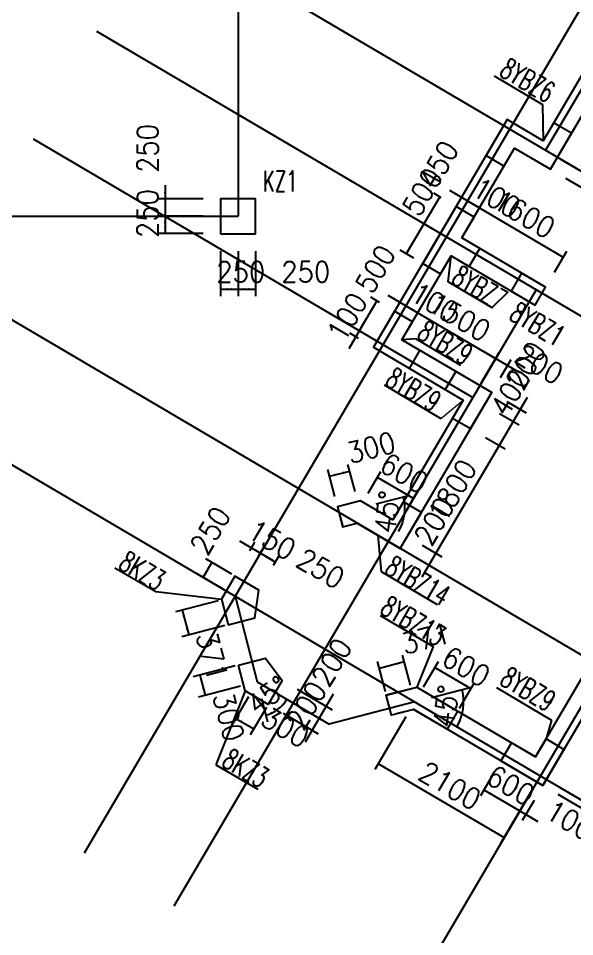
# Model space of a CAD drawing. Extents: x 387171 to 699106, y 11966 to 245688.
# Drawn here: x 582095 to 590106, y 122921 to 136137 of the extents above; entities that cross this region are included whole.
import ezdxf

# ---------------------------------------------------------------- set-up
doc = ezdxf.new("R2010")
doc.units = 0
doc.header["$LTSCALE"] = 100
doc.header["$MEASUREMENT"] = 0
for name, color, linetype in [('b边缘构件', 235, 'Continuous'), ('COLU', 7, 'Continuous'), ('colu-主楼', 7, 'Continuous'), ('DIM', 3, 'Continuous'), ('DOTE', 253, 'Continuous'), ('NUM', 7, 'Continuous'), ('wall-主楼', 2, 'Continuous'), ('Y阴影', 254, 'Continuous'), ('小尺寸', 4, 'Continuous'), ('网格', 253, 'Continuous'), ('边缘构件标注', 1, 'Continuous')]:
    doc.layers.add(name, color=color, linetype=linetype)
doc.layers.add('REIN', color=6, linetype='Continuous', lineweight=18)
doc.layers.add('配箍校核', color=2, linetype='ByLayer', lineweight=18)
doc.styles.get("Standard").update_dxf_attribs({"font": 'standard'})
doc.dimstyles.get("Standard").update_dxf_attribs({"dimtxt": 300, "dimasz": 100, "dimexe": 100, "dimexo": 250, "dimgap": 100, "dimtad": 0, "dimtoh": 1, "dimdec": 0, "dimdsep": 46, "dimcen": 0.09, "dimclrt": 7, "dimadec": 0, "dimazin": 0, "dimtfac": 1, "dimtdec": 4, "dimtofl": 0, "dimtmove": 0, "dimatfit": 3, "dimfxl": 1, "dimtolj": 1, "dimtzin": 0, "dimarcsym": 0})

# ---------------------------------------------------------------- blocks, each defined once
blk = doc.blocks.new('*D4179')
at = {"layer": '小尺寸', "color": 0, "linetype": 'ByBlock', "lineweight": -2}
for p, q in [((589902, 134112), (590792, 133589)), ((589973, 133838), (590690, 133417)), ((590807, 133812), (590503, 133295))]:
    blk.add_line(p, q, dxfattribs=at)
for points in [[(590706, 133640), (590742, 133734), (590771, 133717)], [(590604, 133467), (590568, 133373), (590539, 133390)]]:
    blk.add_solid(points, dxfattribs=at)
at = {"layer": '小尺寸', "color": 7, "linetype": 'Continuous', "lineweight": -2, "insert": (590684, 134097), "char_height": 300, "width": 566.67, "attachment_point": 5, "rotation": 59.5454}
blk.add_mtext('200', dxfattribs=at)
blk = doc.blocks.new('*D129')
at = {"layer": '小尺寸', "color": 0, "linetype": 'ByBlock', "lineweight": -2}
for p, q in [((588184, 133556), (588077, 133619)), ((588163, 133569), (587935, 133181)), ((588042, 133118), (587849, 133231))]:
    blk.add_line(p, q, dxfattribs=at)
for points in [[(588163, 133569), (588127, 133474), (588098, 133491)], [(587935, 133181), (587971, 133275), (588000, 133259)]]:
    blk.add_solid(points, dxfattribs=at)
at = {"layer": '小尺寸', "color": 7, "linetype": 'Continuous', "lineweight": -2, "insert": (588144, 134030), "char_height": 300, "width": 576.67, "attachment_point": 5, "rotation": 59.5454}
blk.add_mtext('450', dxfattribs=at)
blk = doc.blocks.new('*D1031')
at = {"layer": '小尺寸', "color": 0, "linetype": 'ByBlock', "lineweight": -2}
for p, q in [((588304, 133662), (588735, 133409)), ((588526, 133645), (588527, 133647)), ((588612, 133594), (588613, 133596))]:
    blk.add_line(p, q, dxfattribs=at)
for points in [[(588476, 133561), (588382, 133597), (588398, 133626)], [(588562, 133510), (588657, 133474), (588640, 133445)]]:
    blk.add_solid(points, dxfattribs=at)
at = {"layer": '小尺寸', "color": 7, "linetype": 'Continuous', "lineweight": -2, "insert": (588981, 133554), "char_height": 300, "width": 476.67, "attachment_point": 5, "rotation": 329.5454}
blk.add_mtext('100', dxfattribs=at)
blk = doc.blocks.new('*D1220')
at = {"layer": '小尺寸', "color": 0, "linetype": 'ByBlock', "lineweight": -2}
for p, q in [((588562, 133510), (589942, 132699)), ((588612, 133594), (588613, 133596)), ((589814, 132482), (589992, 132785))]:
    blk.add_line(p, q, dxfattribs=at)
for points in [[(588562, 133510), (588657, 133474), (588640, 133445)], [(589942, 132699), (589847, 132735), (589864, 132764)]]:
    blk.add_solid(points, dxfattribs=at)
at = {"layer": '小尺寸', "color": 7, "linetype": 'Continuous', "lineweight": -2, "insert": (589379, 133320), "char_height": 300, "width": 685, "attachment_point": 5, "rotation": 329.5454}
blk.add_mtext('1600', dxfattribs=at)
blk = doc.blocks.new('*D957')
at = {"layer": '小尺寸', "color": 0, "linetype": 'ByBlock', "lineweight": -2}
for p, q in [((587417, 132153), (587848, 131900)), ((587639, 132137), (587640, 132138)), ((587725, 132086), (587726, 132087))]:
    blk.add_line(p, q, dxfattribs=at)
for points in [[(587589, 132052), (587494, 132088), (587511, 132117)], [(587675, 132001), (587770, 131965), (587753, 131936)]]:
    blk.add_solid(points, dxfattribs=at)
at = {"layer": '小尺寸', "color": 7, "linetype": 'Continuous', "lineweight": -2, "insert": (588093, 132045), "char_height": 300, "width": 476.67, "attachment_point": 5, "rotation": 329.5454}
blk.add_mtext('100', dxfattribs=at)
blk = doc.blocks.new('*D1748')
at = {"layer": '小尺寸', "color": 0, "linetype": 'ByBlock', "lineweight": -2}
for p, q in [((587725, 132086), (587726, 132087)), ((587675, 132001), (588968, 131241)), ((588765, 130895), (589019, 131327))]:
    blk.add_line(p, q, dxfattribs=at)
for points in [[(587675, 132001), (587770, 131965), (587753, 131936)], [(588968, 131241), (588874, 131277), (588890, 131306)]]:
    blk.add_solid(points, dxfattribs=at)
at = {"layer": '小尺寸', "color": 7, "linetype": 'Continuous', "lineweight": -2, "insert": (588448, 131836), "char_height": 300, "width": 690, "attachment_point": 5, "rotation": 329.5454}
blk.add_mtext('1500', dxfattribs=at)
blk = doc.blocks.new('*D1516')
at = {"layer": '小尺寸', "color": 0, "linetype": 'ByBlock', "lineweight": -2}
for p, q in [((588765, 130895), (589019, 131327)), ((588796, 131342), (589313, 131038)), ((589039, 130966), (589191, 131225))]:
    blk.add_line(p, q, dxfattribs=at)
for points in [[(588968, 131241), (588874, 131277), (588890, 131306)], [(589141, 131139), (589235, 131103), (589218, 131074)]]:
    blk.add_solid(points, dxfattribs=at)
at = {"layer": '小尺寸', "color": 7, "linetype": 'Continuous', "lineweight": -2, "insert": (589598, 131160), "char_height": 300, "width": 566.67, "attachment_point": 5, "rotation": 329.5454}
blk.add_mtext('200', dxfattribs=at)
blk = doc.blocks.new('*D2289')
at = {"layer": '小尺寸', "color": 0, "linetype": 'ByBlock', "lineweight": -2}
for p, q in [((587257, 132071), (587004, 131640)), ((587297, 132048), (587171, 132122)), ((587129, 131566), (586918, 131691))]:
    blk.add_line(p, q, dxfattribs=at)
for points in [[(587257, 132071), (587221, 131976), (587192, 131993)], [(587004, 131640), (587040, 131735), (587069, 131718)]]:
    blk.add_solid(points, dxfattribs=at)
at = {"layer": '小尺寸', "color": 7, "linetype": 'Continuous', "lineweight": -2, "insert": (587236, 132528), "char_height": 300, "width": 566.67, "attachment_point": 5, "rotation": 59.5454}
blk.add_mtext('500', dxfattribs=at)
blk = doc.blocks.new('*D2793')
at = {"layer": '小尺寸', "color": 0, "linetype": 'ByBlock', "lineweight": -2}
for p, q in [((591344, 126304), (591654, 126122)), ((591567, 126173), (590655, 124621)), ((589914, 125057), (590741, 124570))]:
    blk.add_line(p, q, dxfattribs=at)
for points in [[(591567, 126173), (591531, 126078), (591502, 126095)], [(590655, 124621), (590691, 124716), (590720, 124699)]]:
    blk.add_solid(points, dxfattribs=at)
at = {"layer": '小尺寸', "color": 7, "linetype": 'Continuous', "lineweight": -2, "insert": (590896, 125523), "char_height": 300, "width": 690, "attachment_point": 5, "rotation": 59.5454}
blk.add_mtext('1800', dxfattribs=at)
blk = doc.blocks.new('*D2525')
at = {"layer": '小尺寸', "color": 0, "linetype": 'ByBlock', "lineweight": -2}
for p, q in [((589914, 125057), (590741, 124570)), ((589864, 124970), (590691, 124484)), ((590756, 124793), (590503, 124362))]:
    blk.add_line(p, q, dxfattribs=at)
for points in [[(590655, 124621), (590691, 124716), (590720, 124699)], [(590604, 124535), (590568, 124440), (590539, 124457)]]:
    blk.add_solid(points, dxfattribs=at)
at = {"layer": '小尺寸', "color": 7, "linetype": 'Continuous', "lineweight": -2, "insert": (590611, 125039), "char_height": 300, "width": 476.67, "attachment_point": 5, "rotation": 59.5454}
blk.add_mtext('100', dxfattribs=at)
blk = doc.blocks.new('*D4192')
at = {"layer": '小尺寸', "color": 0, "linetype": 'ByBlock', "lineweight": -2}
for p, q in [((588918, 125236), (588749, 124949)), ((588800, 125035), (589317, 124731)), ((589486, 125018), (589266, 124645))]:
    blk.add_line(p, q, dxfattribs=at)
for points in [[(588800, 125035), (588894, 124999), (588877, 124970)], [(589317, 124731), (589222, 124767), (589239, 124796)]]:
    blk.add_solid(points, dxfattribs=at)
at = {"layer": '小尺寸', "color": 7, "linetype": 'Continuous', "lineweight": -2, "insert": (589185, 125098), "char_height": 300, "width": 556.67, "attachment_point": 5, "rotation": 329.5454}
blk.add_mtext('600', dxfattribs=at)
blk = doc.blocks.new('*D306')
at = {"layer": '小尺寸', "color": 0, "linetype": 'ByBlock', "lineweight": -2}
for p, q in [((589486, 125018), (589266, 124645)), ((589144, 124832), (589575, 124579)), ((589521, 124882), (589352, 124594))]:
    blk.add_line(p, q, dxfattribs=at)
for points in [[(589317, 124731), (589222, 124767), (589239, 124796)], [(589403, 124680), (589498, 124644), (589481, 124615)]]:
    blk.add_solid(points, dxfattribs=at)
at = {"layer": '小尺寸', "color": 7, "linetype": 'Continuous', "lineweight": -2, "insert": (590038, 124596), "char_height": 300, "width": 476.67, "attachment_point": 5, "rotation": 329.5454}
blk.add_mtext('100', dxfattribs=at)
blk = doc.blocks.new('*D854')
at = {"layer": '小尺寸', "color": 0, "linetype": 'ByBlock', "lineweight": -2}
for p, q in [((587675, 126083), (587229, 125324)), ((587280, 125410), (589090, 124346)), ((589486, 125018), (589040, 124260))]:
    blk.add_line(p, q, dxfattribs=at)
for points in [[(587280, 125410), (587374, 125374), (587357, 125345)], [(589090, 124346), (588996, 124382), (589013, 124411)]]:
    blk.add_solid(points, dxfattribs=at)
at = {"layer": '小尺寸', "color": 7, "linetype": 'Continuous', "lineweight": -2, "insert": (588312, 125094), "char_height": 300, "width": 775, "attachment_point": 5, "rotation": 329.5454}
blk.add_mtext('2100', dxfattribs=at)
blk = doc.blocks.new('*D1759')
at = {"layer": '小尺寸', "color": 0, "linetype": 'ByBlock', "lineweight": -2}
for p, q in [((587929, 126514), (588145, 126882)), ((588094, 126796), (588612, 126492)), ((588446, 126210), (588663, 126578))]:
    blk.add_line(p, q, dxfattribs=at)
for points in [[(588094, 126796), (588189, 126759), (588172, 126731)], [(588612, 126492), (588517, 126528), (588534, 126557)]]:
    blk.add_solid(points, dxfattribs=at)
at = {"layer": '小尺寸', "color": 7, "linetype": 'Continuous', "lineweight": -2, "insert": (588544, 126807), "char_height": 300, "width": 556.67, "attachment_point": 5, "rotation": 329.5454}
blk.add_mtext('600', dxfattribs=at)
blk = doc.blocks.new('*D1189')
at = {"layer": '小尺寸', "color": 0, "linetype": 'ByBlock', "lineweight": -2}
for p, q in [((587381, 126447), (587269, 126879)), ((587653, 126875), (587294, 126782)), ((587740, 126540), (587628, 126972))]:
    blk.add_line(p, q, dxfattribs=at)
for points in [[(587653, 126875), (587560, 126834), (587552, 126866)], [(587294, 126782), (587386, 126823), (587395, 126791)]]:
    blk.add_solid(points, dxfattribs=at)
at = {"layer": '小尺寸', "color": 7, "linetype": 'Continuous', "lineweight": -2, "insert": (587959, 127213), "char_height": 300, "width": 561.67, "attachment_point": 5, "rotation": 14.5454}
blk.add_mtext('371', dxfattribs=at)
blk = doc.blocks.new('*D1368')
at = {"layer": '小尺寸', "color": 0, "linetype": 'ByBlock', "lineweight": -2}
for p, q in [((585409, 126374), (585175, 125976)), ((585668, 126221), (585434, 125823)), ((585225, 126062), (585484, 125910))]:
    blk.add_line(p, q, dxfattribs=at)
for points in [[(585225, 126062), (585320, 126026), (585303, 125997)], [(585484, 125910), (585390, 125946), (585406, 125975)]]:
    blk.add_solid(points, dxfattribs=at)
at = {"layer": '小尺寸', "color": 7, "linetype": 'Continuous', "lineweight": -2, "insert": (585941, 125931), "char_height": 300, "width": 566.67, "attachment_point": 5, "rotation": 329.5454}
blk.add_mtext('300', dxfattribs=at)
blk = doc.blocks.new('*D2115')
at = {"layer": '小尺寸', "color": 0, "linetype": 'ByBlock', "lineweight": -2}
for p, q in [((585218, 126817), (584613, 126660)), ((584710, 126685), (584785, 126395)), ((585293, 126526), (584688, 126369))]:
    blk.add_line(p, q, dxfattribs=at)
for points in [[(584710, 126685), (584751, 126593), (584719, 126584)], [(584785, 126395), (584744, 126487), (584776, 126496)]]:
    blk.add_solid(points, dxfattribs=at)
at = {"layer": '小尺寸', "color": 7, "linetype": 'Continuous', "lineweight": -2, "insert": (585124, 126086), "char_height": 300, "width": 566.67, "attachment_point": 5, "rotation": 284.5454}
blk.add_mtext('300', dxfattribs=at)
blk = doc.blocks.new('*D2296')
at = {"layer": '小尺寸', "color": 0, "linetype": 'ByBlock', "lineweight": -2}
for p, q in [((586111, 126483), (586614, 126187)), ((586629, 126410), (586325, 125893)), ((586010, 126310), (586513, 126014))]:
    blk.add_line(p, q, dxfattribs=at)
for points in [[(586528, 126238), (586564, 126332), (586593, 126315)], [(586426, 126065), (586390, 125971), (586361, 125987)]]:
    blk.add_solid(points, dxfattribs=at)
at = {"layer": '小尺寸', "color": 7, "linetype": 'Continuous', "lineweight": -2, "insert": (586609, 126869), "char_height": 300, "width": 566.67, "attachment_point": 5, "rotation": 59.5454}
blk.add_mtext('200', dxfattribs=at)
blk = doc.blocks.new('*D1895')
at = {"layer": '小尺寸', "color": 0, "linetype": 'ByBlock', "lineweight": -2}
for p, q in [((586010, 126310), (586513, 126014)), ((586528, 126238), (586224, 125720)), ((585908, 126138), (586411, 125842))]:
    blk.add_line(p, q, dxfattribs=at)
for points in [[(586426, 126065), (586463, 126160), (586491, 126143)], [(586325, 125893), (586289, 125798), (586260, 125815)]]:
    blk.add_solid(points, dxfattribs=at)
at = {"layer": '小尺寸', "color": 7, "linetype": 'Continuous', "lineweight": -2, "insert": (586244, 126248), "char_height": 300, "width": 566.67, "attachment_point": 5, "rotation": 59.5454}
blk.add_mtext('200', dxfattribs=at)
blk = doc.blocks.new('*D2303')
at = {"layer": '小尺寸', "color": 0, "linetype": 'ByBlock', "lineweight": -2}
for p, q in [((585171, 128136), (584795, 128357)), ((584754, 128091), (584881, 128307)), ((585044, 127920), (584668, 128141))]:
    blk.add_line(p, q, dxfattribs=at)
for points in [[(584881, 128307), (584845, 128212), (584816, 128229)], [(584754, 128091), (584791, 128185), (584819, 128169)]]:
    blk.add_solid(points, dxfattribs=at)
at = {"layer": '小尺寸', "color": 7, "linetype": 'Continuous', "lineweight": -2, "insert": (584860, 128764), "char_height": 300, "width": 566.67, "attachment_point": 5, "rotation": 59.5277}
blk.add_mtext('250', dxfattribs=at)
blk = doc.blocks.new('*D2820')
at = {"layer": '小尺寸', "color": 0, "linetype": 'ByBlock', "lineweight": -2}
for p, q in [((585279, 128616), (585753, 128337)), ((585426, 128472), (585502, 128600)), ((585555, 128396), (585631, 128525))]:
    blk.add_line(p, q, dxfattribs=at)
for points in [[(585451, 128514), (585356, 128551), (585373, 128579)], [(585580, 128438), (585675, 128402), (585658, 128373)]]:
    blk.add_solid(points, dxfattribs=at)
at = {"layer": '小尺寸', "color": 7, "linetype": 'Continuous', "lineweight": -2, "insert": (585746, 128631), "char_height": 300, "width": 476.67, "attachment_point": 5, "rotation": 329.5454}
blk.add_mtext('150', dxfattribs=at)
blk = doc.blocks.new('*D2413')
at = {"layer": '小尺寸', "color": 0, "linetype": 'ByBlock', "lineweight": -2}
for p, q in [((585555, 128396), (585631, 128525)), ((585580, 128438), (585796, 128311)), ((585770, 128267), (585847, 128398))]:
    blk.add_line(p, q, dxfattribs=at)
for points in [[(585580, 128438), (585675, 128402), (585658, 128373)], [(585796, 128311), (585702, 128348), (585719, 128376)]]:
    blk.add_solid(points, dxfattribs=at)
at = {"layer": '小尺寸', "color": 7, "linetype": 'Continuous', "lineweight": -2, "insert": (586449, 128218), "char_height": 300, "width": 566.67, "attachment_point": 5, "rotation": 329.5454}
blk.add_mtext('250', dxfattribs=at)
blk = doc.blocks.new('*D3308')
at = {"layer": '小尺寸', "color": 0, "linetype": 'ByBlock', "lineweight": -2}
for p, q in [((587105, 131812), (586852, 131381)), ((587129, 131566), (586918, 131691)), ((586993, 131531), (586867, 131604))]:
    blk.add_line(p, q, dxfattribs=at)
for points in [[(587004, 131640), (587040, 131735), (587069, 131718)], [(586953, 131554), (586917, 131459), (586888, 131476)]]:
    blk.add_solid(points, dxfattribs=at)
at = {"layer": '小尺寸', "color": 7, "linetype": 'Continuous', "lineweight": -2, "insert": (586832, 131841), "char_height": 300, "width": 476.67, "attachment_point": 5, "rotation": 59.5454}
blk.add_mtext('100', dxfattribs=at)
blk = doc.blocks.new('*D3501')
at = {"layer": '小尺寸', "color": 0, "linetype": 'ByBlock', "lineweight": -2}
for p, q in [((589424, 130681), (589120, 130164)), ((589127, 130623), (589409, 130458)), ((589026, 130451), (589307, 130286))]:
    blk.add_line(p, q, dxfattribs=at)
for points in [[(589323, 130509), (589359, 130603), (589388, 130586)], [(589221, 130336), (589185, 130242), (589156, 130259)]]:
    blk.add_solid(points, dxfattribs=at)
at = {"layer": '小尺寸', "color": 7, "linetype": 'Continuous', "lineweight": -2, "insert": (589404, 131140), "char_height": 300, "width": 566.67, "attachment_point": 5, "rotation": 59.5454}
blk.add_mtext('200', dxfattribs=at)
blk = doc.blocks.new('*D3253')
at = {"layer": '小尺寸', "color": 0, "linetype": 'ByBlock', "lineweight": -2}
for p, q in [((589026, 130451), (589307, 130286)), ((589221, 130336), (589018, 129991)), ((588823, 130106), (589105, 129941))]:
    blk.add_line(p, q, dxfattribs=at)
for points in [[(589221, 130336), (589185, 130242), (589156, 130259)], [(589018, 129991), (589055, 130086), (589083, 130069)]]:
    blk.add_solid(points, dxfattribs=at)
at = {"layer": '小尺寸', "color": 7, "linetype": 'Continuous', "lineweight": -2, "insert": (589180, 130760), "char_height": 300, "width": 576.67, "attachment_point": 5, "rotation": 59.5454}
blk.add_mtext('400', dxfattribs=at)
blk = doc.blocks.new('*D4011')
at = {"layer": '小尺寸', "color": 0, "linetype": 'ByBlock', "lineweight": -2}
for p, q in [((588823, 130106), (589105, 129941)), ((589018, 129991), (588106, 128440)), ((587911, 128555), (588192, 128389))]:
    blk.add_line(p, q, dxfattribs=at)
for points in [[(589018, 129991), (588982, 129897), (588953, 129914)], [(588106, 128440), (588142, 128534), (588171, 128518)]]:
    blk.add_solid(points, dxfattribs=at)
at = {"layer": '小尺寸', "color": 7, "linetype": 'Continuous', "lineweight": -2, "insert": (588347, 129342), "char_height": 300, "width": 690, "attachment_point": 5, "rotation": 59.5454}
blk.add_mtext('1800', dxfattribs=at)
blk = doc.blocks.new('*D3758')
at = {"layer": '小尺寸', "color": 0, "linetype": 'ByBlock', "lineweight": -2}
for p, q in [((588207, 128612), (587903, 128095)), ((587911, 128555), (588192, 128389)), ((587809, 128382), (588091, 128217))]:
    blk.add_line(p, q, dxfattribs=at)
for points in [[(588106, 128440), (588142, 128534), (588171, 128518)], [(588005, 128267), (587968, 128173), (587940, 128190)]]:
    blk.add_solid(points, dxfattribs=at)
at = {"layer": '小尺寸', "color": 7, "linetype": 'Continuous', "lineweight": -2, "insert": (588085, 128897), "char_height": 300, "width": 566.67, "attachment_point": 5, "rotation": 59.5454}
blk.add_mtext('200', dxfattribs=at)
blk = doc.blocks.new('*D2051')
at = {"layer": '小尺寸', "color": 0, "linetype": 'ByBlock', "lineweight": -2}
for p, q in [((586943, 129329), (586842, 129718)), ((586653, 129253), (586552, 129642)), ((586577, 129546), (586867, 129621))]:
    blk.add_line(p, q, dxfattribs=at)
for points in [[(586577, 129546), (586669, 129587), (586678, 129555)], [(586867, 129621), (586775, 129580), (586766, 129612)]]:
    blk.add_solid(points, dxfattribs=at)
at = {"layer": '小尺寸', "color": 7, "linetype": 'Continuous', "lineweight": -2, "insert": (587175, 129959), "char_height": 300, "width": 566.67, "attachment_point": 5, "rotation": 14.5454}
blk.add_mtext('300', dxfattribs=at)
blk = doc.blocks.new('*D2618')
at = {"layer": '小尺寸', "color": 0, "linetype": 'ByBlock', "lineweight": -2}
blk.add_line((587248, 129150), (587737, 129276), dxfattribs=at)
blk.add_arc((587006, 129087), 655, 329.5454, 14.5454, dxfattribs=at)
for points in [[(587640, 129251), (587674, 129156), (587641, 129150)], [(587570, 128755), (587599, 128852), (587629, 128837)]]:
    blk.add_solid(points, dxfattribs=at)
at = {"layer": '小尺寸', "color": 7, "linetype": 'Continuous', "lineweight": -2, "insert": (587555, 129010), "char_height": 300, "width": 463.33, "attachment_point": 8, "rotation": 82.0454}
blk.add_mtext('45%%D', dxfattribs=at)
blk = doc.blocks.new('*D4502')
at = {"layer": '小尺寸', "color": 0, "linetype": 'ByBlock', "lineweight": -2}
for p, q in [((587132, 129302), (587316, 129615)), ((587783, 129225), (587266, 129529)), ((587650, 128998), (587833, 129311))]:
    blk.add_line(p, q, dxfattribs=at)
for points in [[(587266, 129529), (587360, 129492), (587343, 129464)], [(587783, 129225), (587688, 129261), (587705, 129290)]]:
    blk.add_solid(points, dxfattribs=at)
at = {"layer": '小尺寸', "color": 7, "linetype": 'Continuous', "lineweight": -2, "insert": (587651, 129592), "char_height": 300, "width": 556.67, "attachment_point": 5, "rotation": 329.5454}
blk.add_mtext('600', dxfattribs=at)
blk = doc.blocks.new('*D287')
at = {"layer": '小尺寸', "color": 0, "linetype": 'ByBlock', "lineweight": -2}
for p, q in [((588042, 133118), (587849, 133231)), ((587935, 133181), (587681, 132750)), ((587788, 132687), (587595, 132800))]:
    blk.add_line(p, q, dxfattribs=at)
for points in [[(587935, 133181), (587898, 133086), (587870, 133103)], [(587681, 132750), (587718, 132844), (587746, 132827)]]:
    blk.add_solid(points, dxfattribs=at)
at = {"layer": '小尺寸', "color": 7, "linetype": 'Continuous', "lineweight": -2, "insert": (587914, 133638), "char_height": 300, "width": 566.67, "attachment_point": 5, "rotation": 59.5454}
blk.add_mtext('500', dxfattribs=at)
blk = doc.blocks.new('*D2838')
at = {"layer": '小尺寸', "color": 0, "linetype": 'ByBlock', "lineweight": -2}
for p, q in [((584974, 127756), (584358, 127596)), ((584455, 127621), (584548, 127263)), ((585067, 127397), (584451, 127237))]:
    blk.add_line(p, q, dxfattribs=at)
for points in [[(584455, 127621), (584496, 127529), (584464, 127520)], [(584548, 127263), (584507, 127355), (584539, 127364)]]:
    blk.add_solid(points, dxfattribs=at)
at = {"layer": '小尺寸', "color": 7, "linetype": 'Continuous', "lineweight": -2, "insert": (584886, 126957), "char_height": 300, "width": 561.67, "attachment_point": 5, "rotation": 284.5454}
blk.add_mtext('371', dxfattribs=at)
blk = doc.blocks.new('*D761')
at = {"layer": 'DIM', "color": 0, "linetype": 'ByBlock', "lineweight": -2}
for p, q in [((584208, 133738), (584208, 133088)), ((584758, 133538), (584108, 133538)), ((584758, 133288), (584108, 133288))]:
    blk.add_line(p, q, dxfattribs=at)
for points in [[(584208, 133538), (584191, 133638), (584225, 133638)], [(584208, 133288), (584225, 133188), (584191, 133188)]]:
    blk.add_solid(points, dxfattribs=at)
at = {"layer": 'DIM', "color": 7, "linetype": 'Continuous', "lineweight": -2, "insert": (583958, 134264), "char_height": 300, "width": 566.67, "attachment_point": 5, "rotation": 90}
blk.add_mtext('250', dxfattribs=at)
blk = doc.blocks.new('*D1544')
at = {"layer": 'DIM', "color": 0, "linetype": 'ByBlock', "lineweight": -2}
for p, q in [((584758, 133288), (584108, 133288)), ((584208, 133288), (584208, 133038)), ((584758, 133038), (584108, 133038))]:
    blk.add_line(p, q, dxfattribs=at)
for points in [[(584208, 133288), (584225, 133188), (584191, 133188)], [(584208, 133038), (584191, 133138), (584225, 133138)]]:
    blk.add_solid(points, dxfattribs=at)
at = {"layer": 'DIM', "color": 7, "linetype": 'Continuous', "lineweight": -2, "insert": (583958, 133328), "char_height": 300, "width": 566.67, "attachment_point": 5, "rotation": 90}
blk.add_mtext('250', dxfattribs=at)
blk = doc.blocks.new('*D1270')
at = {"layer": 'DIM', "color": 0, "linetype": 'ByBlock', "lineweight": -2}
for p, q in [((585008, 132788), (585008, 132138)), ((585258, 132788), (585258, 132138)), ((585008, 132238), (585258, 132238))]:
    blk.add_line(p, q, dxfattribs=at)
for points in [[(585008, 132238), (585108, 132255), (585108, 132221)], [(585258, 132238), (585158, 132221), (585158, 132255)]]:
    blk.add_solid(points, dxfattribs=at)
at = {"layer": 'DIM', "color": 7, "linetype": 'Continuous', "lineweight": -2, "insert": (585298, 132488), "char_height": 300, "width": 566.67, "attachment_point": 5}
blk.add_mtext('250', dxfattribs=at)
blk = doc.blocks.new('*D1496')
at = {"layer": 'DIM', "color": 0, "linetype": 'ByBlock', "lineweight": -2}
for p, q in [((585258, 132788), (585258, 132138)), ((585508, 132788), (585508, 132138)), ((585258, 132238), (585508, 132238))]:
    blk.add_line(p, q, dxfattribs=at)
for points in [[(585258, 132238), (585358, 132255), (585358, 132221)], [(585508, 132238), (585408, 132221), (585408, 132255)]]:
    blk.add_solid(points, dxfattribs=at)
at = {"layer": 'DIM', "color": 7, "linetype": 'Continuous', "lineweight": -2, "insert": (586234, 132488), "char_height": 300, "width": 566.67, "attachment_point": 5}
blk.add_mtext('250', dxfattribs=at)
blk = doc.blocks.new('*D1274')
at = {"layer": 'REIN', "color": 0, "linetype": 'ByBlock', "lineweight": -2}
blk.add_line((585598, 126347), (585685, 126013), dxfattribs=at)
blk.add_arc((585535, 126589), 496, 284.5454, 329.5454, dxfattribs=at)
for points in [[(585963, 126338), (585917, 126247), (585890, 126267)], [(585660, 126109), (585748, 126160), (585759, 126128)]]:
    blk.add_solid(points, dxfattribs=at)
at = {"layer": 'REIN', "color": 7, "linetype": 'Continuous', "lineweight": -2, "insert": (585774, 126273), "char_height": 300, "width": 463.33, "attachment_point": 8, "rotation": 37.0454}
blk.add_mtext('45%%D', dxfattribs=at)
blk = doc.blocks.new('*D1988')
at = {"layer": 'REIN', "color": 0, "linetype": 'ByBlock', "lineweight": -2}
blk.add_line((588045, 126361), (588582, 126500), dxfattribs=at)
blk.add_arc((587803, 126298), 705, 329.5454, 14.5454, dxfattribs=at)
for points in [[(588485, 126475), (588520, 126380), (588487, 126374)], [(588411, 125941), (588440, 126038), (588470, 126023)]]:
    blk.add_solid(points, dxfattribs=at)
at = {"layer": 'REIN', "color": 7, "linetype": 'Continuous', "lineweight": -2, "insert": (588402, 126214), "char_height": 300, "width": 463.33, "attachment_point": 8, "rotation": 82.0454}
blk.add_mtext('45%%D', dxfattribs=at)

msp = doc.modelspace()

# ---------------------------------------------------------------- hatches: boundary and pattern name
at = {"layer": 'Y阴影'}
h = msp.add_hatch(dxfattribs=at)
h.set_pattern_fill('ANSI31', color=256, scale=25, angle=-30.45463, style=0)
h.set_pattern_definition([])
h.paths.add_polyline_path([(589134.1, 134679.6), (588830, 134162.4), (589088.6, 134010.3), (589240.7, 134269), (589757.9, 133964.9), (590062, 134482.1), (589803.4, 134634.1), (589651.4, 134375.5)], flags=0)
h = msp.add_hatch(dxfattribs=at)
h.set_pattern_fill('ANSI31', color=256, scale=25, angle=-30.45463, style=0)
h.set_pattern_definition([])
h.paths.add_polyline_path([(587917.7, 132610.7), (588176.3, 132458.7), (588328.3, 132717.3), (588587, 132565.3), (588739, 132823.9), (588480.4, 132975.9), (588657.8, 133277.6), (588399.2, 133429.7)], flags=0)
h = msp.add_hatch(dxfattribs=at)
h.set_pattern_fill('ANSI31', color=256, scale=25, angle=-30.45463, style=0)
h.set_pattern_definition([])
h.paths.add_polyline_path([(589190.4, 132210.5), (589535.2, 132007.7), (589687.2, 132266.3), (589342.4, 132469.1)], flags=0)
h = msp.add_hatch(dxfattribs=at)
h.set_pattern_fill('ANSI31', color=256, scale=25, angle=-30.45463, style=0)
h.set_pattern_definition([])
h.paths.add_polyline_path([(587512.2, 131921.1), (587208.1, 131403.9), (587725.3, 131099.8), (587877.4, 131358.4), (587618.8, 131510.5), (587770.8, 131769)], flags=0)
h = msp.add_hatch(dxfattribs=at)
h.set_pattern_fill('ANSI31', color=256, scale=25, angle=-30.45463, style=0)
h.set_pattern_definition([])
h.paths.add_polyline_path([(588394.6, 131054.3), (588242.5, 130795.7), (588501.1, 130643.6), (588349.1, 130385), (588607.7, 130233), (588911.8, 130750.2)], flags=0)
h = msp.add_hatch(dxfattribs=at)
h.set_pattern_fill('ANSI31', color=256, scale=25, angle=-30.45463, style=0)
h.set_pattern_definition([])
h.paths.add_polyline_path([(586765.6, 128817.9), (586975.8, 128872.4), (587594, 128508.9), (587898.1, 129026.1), (587639.5, 129178.2), (587487.4, 128919.6), (587020.7, 129194), (586690.2, 129108.3)], flags=0)
h = msp.add_hatch(dxfattribs=at)
h.set_pattern_fill('ANSI31', color=256, scale=25, angle=-30.45463, style=0)
h.set_pattern_definition([])
h.paths.add_polyline_path([(587832.4, 126512.7), (588420.3, 126167), (588268.8, 125908), (587787.4, 126191.1), (587468.5, 126108.3), (587393.2, 126398.7)], flags=0)
h = msp.add_hatch(dxfattribs=at)
h.set_pattern_fill('ANSI31', color=256, scale=25, angle=-30.45463, style=0)
h.set_pattern_definition([])
h.paths.add_polyline_path([(589196.7, 125710.5), (589044.6, 125451.9), (589648.1, 125097.1), (589952.2, 125614.3), (589693.6, 125766.3), (589541.5, 125507.7)], flags=0)

# ---------------------------------------------------------------- linework, layer by layer
at = {"layer": 'b边缘构件'}
for points in [[(589134.1, 134679.6), (588830, 134162.4), (589088.6, 134010.3), (589240.7, 134269), (589757.9, 133964.9), (590062, 134482.1), (589803.4, 134634.1), (589651.4, 134375.5), (589134.1, 134679.6)], [(587917.7, 132610.7), (588176.3, 132458.7), (588328.3, 132717.3), (588587, 132565.3), (588739, 132823.9), (588480.4, 132975.9), (588657.8, 133277.6), (588399.2, 133429.7), (587917.7, 132610.7)], [(589190.4, 132210.5), (589535.2, 132007.7), (589687.2, 132266.3), (589342.4, 132469.1), (589190.4, 132210.5)], [(587512.2, 131921.1), (587208.1, 131403.9), (587725.3, 131099.8), (587877.4, 131358.4), (587618.8, 131510.5), (587770.8, 131769), (587512.2, 131921.1)], [(588394.6, 131054.3), (588242.5, 130795.7), (588501.1, 130643.6), (588349.1, 130385), (588607.7, 130233), (588911.8, 130750.2), (588394.6, 131054.3)], [(588268.8, 125908), (587787.8, 126190.8), (587537.5, 126125.9)], [(589196.7, 125710.5), (589044.6, 125451.9), (589648.1, 125097.1), (589952.2, 125614.3), (589693.6, 125766.3), (589541.5, 125507.7), (589196.7, 125710.5)]]:
    msp.add_lwpolyline(points, dxfattribs=at)
for points in [[(586765.6, 128817.9), (586975.8, 128872.4), (587594, 128508.9), (587898.1, 129026.1), (587639.5, 129178.2), (587487.4, 128919.6), (587020.7, 129194), (586690.2, 129108.3)], [(587832.4, 126512.7), (588420.3, 126167), (588268.8, 125908), (587787.4, 126191.1), (587468.5, 126108.3), (587393.2, 126398.7)]]:
    msp.add_lwpolyline(points, close=True, dxfattribs=at)
at = {"layer": 'COLU'}
msp.add_lwpolyline([(585008.1, 133037.9), (585508.1, 133037.9), (585508.1, 133537.9), (585008.1, 133537.9)], close=True, dxfattribs=at)
at = {"layer": 'colu-主楼'}
for points in [[(585115.3, 127409.7), (585502.5, 127510.2), (585557.9, 127906.8), (585213.1, 128109.6), (585019.2, 127779.9)], [(585115.3, 127409.7), (585502.5, 127510.2), (585557.9, 127906.8), (585213.1, 128109.6), (585019.2, 127779.9)], [(585266.5, 126827), (585653.7, 126927.5), (585895, 126607.8), (585692.2, 126263), (585362.5, 126456.8)], [(585266.5, 126827), (585653.7, 126927.5), (585895, 126607.8), (585692.2, 126263), (585362.5, 126456.8)]]:
    msp.add_lwpolyline(points, close=True, dxfattribs=at)
at = {"layer": 'DOTE'}
for p, q in [((585258.1, 173087.9), (585258.1, 133287.9)), ((594660, 143880.5), (583042.3, 124121.8)), ((595177.3, 143576.4), (589686.9, 134238.7)), ((584131, 137505.4), (592359.2, 132667.4)), ((583218.7, 135953.7), (631186.4, 107749.7)), ((582306.3, 134402.1), (588638, 130679.2)), ((508458.1, 133287.9), (585258.1, 133287.9)), ((581089.9, 132333.2), (603972.6, 118878.6)), ((589550.4, 132230.8), (584335.4, 123361.5)), ((580177.5, 130781.5), (629391, 101845)), ((592653.7, 130406.1), (587438.7, 121536.8))]:
    msp.add_line(p, q, dxfattribs=at)
at = {"layer": 'NUM', "color": 200}
for p, q in [((583485, 128226.5), (584073, 127888.6)), ((584073, 127888.6), (585019.7, 127779.7)), ((585362.5, 126456.8), (584939.1, 125394.1)), ((584939.1, 125394.1), (585542.5, 125043.4))]:
    msp.add_line(p, q, dxfattribs=at)
at = {"layer": 'wall-主楼'}
for points in [[(586975.2, 128872.7), (587594, 128508.9), (588911.8, 130750.2), (587618.8, 131510.5), (588328.3, 132717.3), (589535.2, 132007.7), (589687.2, 132266.3), (588480.4, 132975.9), (589240.7, 134269), (589757.9, 133964.9), (591430.5, 136809.6), (591904.6, 136530.8), (592056.7, 136789.4), (591324, 137220.2), (589651.4, 134375.5), (589134.1, 134679.6), (587208.1, 131403.9), (588501.1, 130643.6), (587487.4, 128919.6), (587020.2, 129194.3), (586689.7, 129108.6), (586765.1, 128818.2)], [(587392.9, 126398.3), (587832.8, 126512.4), (589541.5, 125507.7), (590453.8, 127059.4), (591229.7, 126603.2), (591077.6, 126344.6), (590560.4, 126648.7), (589648.1, 125097.1), (587787.8, 126190.8), (587468.2, 126107.9)]]:
    msp.add_lwpolyline(points, close=True, dxfattribs=at)
at = {"layer": '网格'}
for p, q in [((585216.2, 127818.9), (585535.3, 126589.1)), ((585535.3, 126589.1), (586573, 125978.9)), ((587802.3, 126298.3), (586573, 125978.9))]:
    msp.add_line(p, q, dxfattribs=at)
at = {"layer": '边缘构件标注', "color": 200}
for p, q in [((588945.4, 135307.2), (589643.5, 134896.7)), ((589643.5, 134896.7), (589651.4, 134375.5)), ((588286.8, 132345.1), (588328.3, 132717.3)), ((588928.2, 131968), (588286.8, 132345.1)), ((587819.4, 131522.1), (587618.8, 131510.5)), ((588466.7, 131141.5), (587819.4, 131522.1)), ((587363.3, 130860.1), (588180.8, 130379.4)), ((587323.8, 128169.6), (587278.8, 128694.2)), ((588133, 127693.9), (587323.8, 128169.6)), ((587304.1, 127544.5), (588066.9, 127096)), ((588066.9, 127096), (587832.8, 126512.4)), ((588981.8, 126504.6), (589774.9, 126038.3)), ((589774.9, 126038.3), (589693.6, 125766.3))]:
    msp.add_line(p, q, dxfattribs=at)
at = {"layer": '配箍校核'}
msp.add_line((588180.8, 130379.4), (588501.1, 130643.6), dxfattribs=at)

# ---------------------------------------------------------------- texts
at = {"layer": 'NUM', "color": 200, "width": 0.7}
msp.add_text('KZ1', height=300, dxfattribs=at).set_placement((585614.1, 133644))
for p in [(583517.1, 128226.9), (585005.9, 125384.9)]:
    msp.add_text('8KZ3', height=300, rotation=329.54537, dxfattribs=at).set_placement(p)
at = {"layer": '边缘构件标注', "color": 200, "width": 0.7}
for s, p in [('8YBZ6', (589003.4, 135322.6)), ('8YBZ7', (588313.1, 132337.6)), ('8YBZ1', (589146, 131812.1)), ('8YBZ9', (587818.3, 131544.9)), ('8YBZ9', (587358.9, 130870.7)), ('8YBZ14', (587351.7, 128161.2)), ('8YBZ13', (587285.6, 127581.9)), ('8YBZ9', (589011, 126561.2))]:
    msp.add_text(s, height=300, rotation=329.54537, dxfattribs=at).set_placement(p)

# ---------------------------------------------------------------- dimensions: what is measured, and where the dimension line sits
at = {"layer": 'DIM', "color": 200}
for p1, p2, picture, middle in [((585008.1, 133537.9), (585008.1, 133287.9), '*D761', (583958.1, 133756)), ((585008.1, 133287.9), (585008.1, 133037.9), '*D1544', (583958.1, 132819.9)), ((585008.1, 133037.9), (585258.1, 133037.9), '*D1270', (584790, 132487.9)), ((585258.1, 133037.9), (585508.1, 133037.9), '*D1496', (585726.1, 132487.9))]:
    dim = msp.add_aligned_dim(p1=p1, p2=p2, distance=-800, dimstyle='Standard', dxfattribs=at)
    dim.commit()
    dim.dimension.update_dxf_attribs({"geometry": picture, "text_midpoint": middle})
at = {"layer": 'REIN'}
for base, line1, line2, picture, middle in [((586015, 126713.6), ((585535.3, 126589.1), (586573, 125978.9)), ((585233.9, 127750.5), (585535.3, 126589.1)), '*D1274', (586130.4, 127038.3)), ((587445.4, 125690.2), ((587802.8, 126298), (588283.8, 126015.2)), ((587483.2, 126215.1), (587802.8, 126298)), '*D1988', (587739.8, 125847.3))]:
    dim = msp.add_angular_dim_2l(base=base, line1=line1, line2=line2, dimstyle='Standard', dxfattribs=at)
    dim.commit()
    dim.dimension.update_dxf_attribs({"geometry": picture, "text_midpoint": middle})
at = {"layer": '小尺寸'}
for base, p1, p2, angle, picture, middle in [((590604.2, 133467.3), (589686.9, 134238.6), (589757.9, 133964.9), 59.54537, '*D4179', (590439.3, 133680.2)), ((587934.8, 133180.7), (588399.2, 133429.7), (588257.3, 132991.1), 59.54537, '*D129', (587833.3, 133501.4)), ((587681.3, 132749.7), (588257.3, 132991.1), (588003.9, 132560), 59.54537, '*D287', (587592.5, 133091.9)), ((588562.4, 133510.1), (588399.2, 133429.7), (588485.4, 133379), 329.54537, '*D1031', (588646.1, 133750.9)), ((589941.7, 132699.1), (588485.4, 133379), (589687.2, 132266.3), 329.54537, '*D1220', (589378.8, 133320.1)), ((587003.9, 131640), (587512.2, 131921.1), (587345, 131439.4), 59.54537, '*D2289', (586915.1, 131982.2)), ((587675.1, 132000.9), (587512.2, 131921.1), (587598.4, 131870.4), 329.54537, '*D957', (587758.7, 132241.8)), ((588968.2, 131240.7), (587598.4, 131870.4), (588638, 130679.2), 329.54537, '*D1748', (588448.4, 131836.3)), ((586953.2, 131553.8), (587345, 131439.4), (587208.1, 131403.9), 59.54537, '*D3308', (586635.4, 131506.4)), ((589140.6, 131139.3), (588638, 130679.2), (588911.8, 130750.2), 329.54537, '*D1516', (589181.1, 131405.5)), ((589221.2, 130336.3), (588911.8, 130750.2), (588810.4, 130577.8), 59.54537, '*D3501', (589158.7, 130723.3)), ((589018.4, 129991.5), (588810.4, 130577.8), (588607.7, 130233), 59.54537, '*D3253', (588882, 130252.8)), ((588106.1, 128439.8), (588607.7, 130233), (587695.3, 128681.3), 59.54537, '*D4011', (588346.7, 129342.4)), ((587265.5, 129528.6), (587522.9, 128782.7), (587005.7, 129086.8), 329.54537, '*D4502', (587650.8, 129592.1)), ((588004.7, 128267.4), (587695.3, 128681.3), (587594, 128508.9), 59.54537, '*D3758', (587839.9, 128480.3)), ((585580.4, 128438.3), (585299.3, 128256.1), (585428.6, 128180.1), 329.54537, '*D2820', (585389.9, 128840.3)), ((585796.3, 128311.3), (585428.6, 128180.1), (585643.7, 128051.9), 329.54537, '*D2413', (586010.5, 128475.4)), ((586426.4, 126065.2), (585895.6, 126609.3), (585794.2, 126436.9), 59.54537, '*D2296', (586363.9, 126452.2)), ((588611.9, 126491.5), (587801.9, 126298.5), (588319.5, 125994.2), 329.54537, '*D1759', (588543.7, 126806.6)), ((585484.2, 125909.6), (585535.3, 126589.1), (585794.2, 126436.9), 329.54537, '*D1368', (585481.4, 126201.2)), ((586325, 125892.8), (585794.2, 126436.9), (585692.9, 126264.5), 59.54537, '*D1895', (585998.9, 125831.5)), ((590655.1, 124620.9), (591128.3, 126430.8), (589698.7, 125183.3), 59.54537, '*D2793', (590895.8, 125523.5)), ((589090.3, 124345.8), (587801.9, 126298.5), (589612.5, 125233.9), 329.54537, '*D854', (588311.7, 125093.6)), ((589316.7, 124730.8), (589044.6, 125451.9), (589612.5, 125233.9), 329.54537, '*D4192', (589184.8, 125098.4)), ((590604.4, 124534.7), (589698.7, 125183.3), (589648.1, 125097.1), 59.54537, '*D2525', (590414.3, 124704.5)), ((589402.9, 124680.2), (589612.5, 125233.9), (589648.1, 125097.1), 329.54537, '*D306', (589703.7, 124793.3))]:
    dim = msp.add_linear_dim(base=base, p1=p1, p2=p2, angle=angle, dimstyle='Standard', dxfattribs=at)
    dim.commit()
    dim.dimension.update_dxf_attribs({"geometry": picture, "text_midpoint": middle})
for p1, p2, distance, picture, middle in [((586715.3, 129011.5), (587005.7, 129086.8), 551.8, '*D2051', (586659.2, 129825.2)), ((585259.3, 127793.6), (585386.3, 128009.4), 586, '*D2303', (584602.2, 128325.5)), ((585216.2, 127818.9), (585309.3, 127460), -786.4, '*D2838', (584743.5, 127504.8)), ((587802.8, 126298), (587443.5, 126204.8), -596.2, '*D1189', (587410.6, 127070.5)), ((585459.8, 126879.9), (585535.3, 126589.1), -774.8, '*D2115', (584989.5, 126602.7))]:
    dim = msp.add_aligned_dim(p1=p1, p2=p2, distance=distance, dimstyle='Standard', dxfattribs=at)
    dim.commit()
    dim.dimension.update_dxf_attribs({"geometry": picture, "text_midpoint": middle})
dim = msp.add_angular_dim_2l(base=(586673.7, 128522.1), line1=((587005.7, 129086.8), (587573.4, 128753)), line2=((586755.4, 129021.9), (587005.7, 129086.8)), dimstyle='Standard', dxfattribs=at)
dim.commit()
dim.dimension.update_dxf_attribs({"geometry": '*D2618', "text_midpoint": (586949.7, 128685.7)})

doc.saveas('drawing.dxf')
